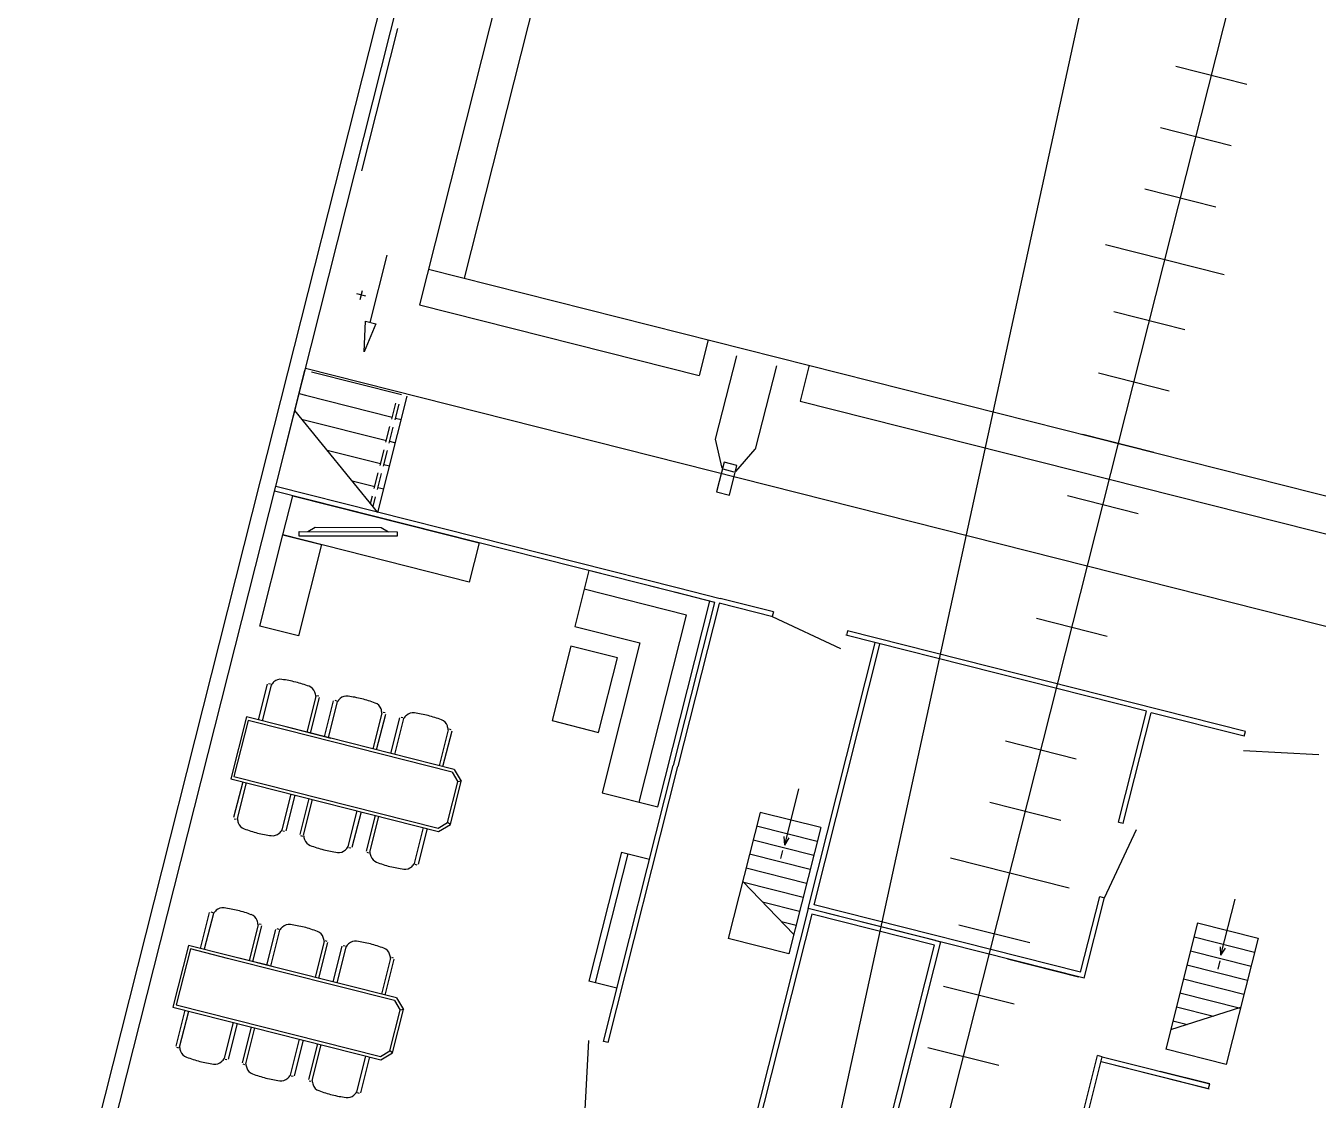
# Model space of a CAD drawing. Header units: metres. Extents: x 267365 to 277461, y 2088854 to 2108025.
# Drawn here: x 273054.78 to 273099.78, y 2095556.45 to 2095593.86 of the extents above; entities that cross this region are included whole.
import ezdxf

# ---------------------------------------------------------------- set-up
doc = ezdxf.new("R2010")
doc.units = ezdxf.units.M
doc.linetypes.add('ACAD_ISO02W100', pattern=[15, 12, -3])
doc.linetypes.add('ACAD_ISO03W100', pattern=[30, 12, -18])
doc.layers.add('village', color=3, linetype='Continuous')

msp = doc.modelspace()

# ---------------------------------------------------------------- linework, layer by layer
at = {"color": 30}
for p, q in [((273070.689, 2095491.763), (273148.798, 2095800.78)), ((273070.689, 2095491.763), (273148.798, 2095800.78)), ((273070.689, 2095491.763), (273148.798, 2095800.78)), ((273062.955, 2095578.02), (273107.166, 2095752.932)), ((273062.955, 2095578.02), (273107.166, 2095752.932)), ((273062.955, 2095578.02), (273107.166, 2095752.932)), ((273063.48, 2095577.832), (273099.756, 2095721.348)), ((273063.48, 2095577.832), (273099.756, 2095721.348)), ((273063.48, 2095577.832), (273099.756, 2095721.348)), ((273066.479, 2095588.809), (273067.732, 2095593.767)), ((273066.479, 2095588.809), (273067.732, 2095593.767)), ((273066.479, 2095588.809), (273067.732, 2095593.767)), ((273097.292, 2095591.818), (273094.826, 2095592.442)), ((273097.292, 2095591.818), (273094.826, 2095592.442)), ((273097.292, 2095591.818), (273094.826, 2095592.442)), ((273096.752, 2095589.683), (273094.286, 2095590.306)), ((273096.752, 2095589.683), (273094.286, 2095590.306)), ((273096.752, 2095589.683), (273094.286, 2095590.306)), ((273096.212, 2095587.548), (273093.746, 2095588.171)), ((273096.212, 2095587.548), (273093.746, 2095588.171)), ((273096.212, 2095587.548), (273093.746, 2095588.171)), ((273092.372, 2095586.247), (273096.507, 2095585.201)), ((273092.372, 2095586.247), (273096.507, 2095585.201)), ((273092.372, 2095586.247), (273096.507, 2095585.201)), ((273067.354, 2095585.878), (273066.761, 2095583.534)), ((273067.354, 2095585.878), (273066.761, 2095583.534)), ((273067.354, 2095585.878), (273066.761, 2095583.534)), ((273066.616, 2095584.446), (273066.307, 2095584.524)), ((273066.616, 2095584.446), (273066.307, 2095584.524)), ((273066.616, 2095584.446), (273066.307, 2095584.524)), ((273066.421, 2095584.33), (273066.499, 2095584.639)), ((273066.421, 2095584.33), (273066.499, 2095584.639)), ((273066.421, 2095584.33), (273066.499, 2095584.639)), ((273066.563, 2095582.507), (273066.608, 2095583.572)), ((273066.563, 2095582.507), (273066.608, 2095583.572)), ((273066.968, 2095583.482), (273066.563, 2095582.507)), ((273066.968, 2095583.482), (273066.563, 2095582.507)), ((273066.608, 2095583.572), (273066.968, 2095583.482)), ((273066.608, 2095583.572), (273066.968, 2095583.482)), ((273095.133, 2095583.277), (273092.667, 2095583.9)), ((273095.133, 2095583.277), (273092.667, 2095583.9)), ((273095.133, 2095583.277), (273092.667, 2095583.9)), ((273078.537, 2095582.928), (273078.222, 2095581.683)), ((273078.537, 2095582.928), (273078.222, 2095581.683)), ((273078.537, 2095582.928), (273078.222, 2095581.683)), ((273078.797, 2095579.463), (273079.533, 2095582.374)), ((273078.797, 2095579.463), (273079.533, 2095582.374)), ((273078.797, 2095579.463), (273079.533, 2095582.374)), ((273063.48, 2095577.834), (273064.5, 2095581.869)), ((273063.48, 2095577.834), (273064.5, 2095581.869)), ((273063.48, 2095577.834), (273064.5, 2095581.869)), ((273064.726, 2095581.812), (273067.859, 2095581.02)), ((273064.726, 2095581.812), (273067.859, 2095581.02)), ((273064.726, 2095581.812), (273067.859, 2095581.02)), ((273080.913, 2095582.025), (273080.178, 2095579.114)), ((273080.913, 2095582.025), (273080.178, 2095579.114)), ((273080.913, 2095582.025), (273080.178, 2095579.114)), ((273082.053, 2095582.04), (273081.738, 2095580.794)), ((273082.053, 2095582.04), (273081.738, 2095580.794)), ((273082.053, 2095582.04), (273081.738, 2095580.794)), ((273094.593, 2095581.142), (273092.127, 2095581.765)), ((273094.593, 2095581.142), (273092.127, 2095581.765)), ((273094.593, 2095581.142), (273092.127, 2095581.765)), ((273064.294, 2095581.053), (273064.519, 2095580.996)), ((273064.294, 2095581.053), (273064.519, 2095580.996)), ((273064.294, 2095581.053), (273064.519, 2095580.996)), ((273064.519, 2095580.996), (273067.541, 2095580.232)), ((273064.519, 2095580.996), (273067.541, 2095580.232)), ((273064.519, 2095580.996), (273067.541, 2095580.232)), ((273067.035, 2095576.918), (273068.061, 2095580.969)), ((273067.035, 2095576.918), (273068.061, 2095580.969)), ((273067.035, 2095576.918), (273068.061, 2095580.969)), ((273067.035, 2095576.918), (273064.145, 2095580.466)), ((273067.035, 2095576.918), (273064.145, 2095580.466)), ((273067.035, 2095576.918), (273064.145, 2095580.466)), ((273064.422, 2095580.152), (273067.333, 2095579.416)), ((273064.422, 2095580.152), (273067.333, 2095579.416)), ((273064.422, 2095580.152), (273067.333, 2095579.416)), ((273067.653, 2095580.204), (273067.853, 2095580.153)), ((273067.653, 2095580.204), (273067.853, 2095580.153)), ((273067.653, 2095580.204), (273067.853, 2095580.153)), ((273079.026, 2095578.46), (273078.797, 2095579.463)), ((273079.026, 2095578.46), (273078.797, 2095579.463)), ((273079.026, 2095578.46), (273078.797, 2095579.463)), ((273094.053, 2095579.006), (273091.587, 2095579.63)), ((273094.053, 2095579.006), (273091.587, 2095579.63)), ((273094.053, 2095579.006), (273091.587, 2095579.63)), ((273065.27, 2095579.085), (273067.132, 2095578.615)), ((273065.27, 2095579.085), (273067.132, 2095578.615)), ((273065.27, 2095579.085), (273067.132, 2095578.615)), ((273067.447, 2095579.393), (273067.648, 2095579.342)), ((273067.447, 2095579.393), (273067.648, 2095579.342)), ((273067.447, 2095579.393), (273067.648, 2095579.342)), ((273079.5, 2095578.34), (273080.178, 2095579.114)), ((273079.5, 2095578.34), (273080.178, 2095579.114)), ((273079.5, 2095578.34), (273080.178, 2095579.114)), ((273067.243, 2095578.587), (273067.444, 2095578.536)), ((273067.243, 2095578.587), (273067.444, 2095578.536)), ((273067.243, 2095578.587), (273067.444, 2095578.536)), ((273079.094, 2095578.667), (273078.833, 2095577.635)), ((273079.094, 2095578.667), (273078.833, 2095577.635)), ((273079.094, 2095578.667), (273078.833, 2095577.635)), ((273079.538, 2095578.555), (273079.094, 2095578.667)), ((273079.538, 2095578.555), (273079.094, 2095578.667)), ((273079.538, 2095578.555), (273079.094, 2095578.667)), ((273079.278, 2095577.523), (273079.538, 2095578.555)), ((273079.278, 2095577.523), (273079.538, 2095578.555)), ((273079.278, 2095577.523), (273079.538, 2095578.555)), ((273079.445, 2095578.323), (273079.066, 2095578.418)), ((273079.445, 2095578.323), (273079.066, 2095578.418)), ((273079.445, 2095578.323), (273079.066, 2095578.418)), ((273054.78, 2095545.681), (273062.955, 2095578.02)), ((273054.78, 2095545.681), (273062.955, 2095578.02)), ((273054.78, 2095545.681), (273062.955, 2095578.02)), ((273055.319, 2095545.545), (273063.48, 2095577.832)), ((273055.319, 2095545.545), (273063.48, 2095577.832)), ((273055.319, 2095545.545), (273063.48, 2095577.832)), ((273063.439, 2095577.669), (273077.417, 2095574.136)), ((273063.439, 2095577.669), (273077.417, 2095574.136)), ((273063.439, 2095577.669), (273077.417, 2095574.136)), ((273063.48, 2095577.832), (273077.458, 2095574.298)), ((273063.48, 2095577.832), (273077.458, 2095574.298)), ((273063.48, 2095577.832), (273077.458, 2095574.298)), ((273066.144, 2095578.012), (273066.93, 2095577.814)), ((273066.144, 2095578.012), (273066.93, 2095577.814)), ((273066.144, 2095578.012), (273066.93, 2095577.814)), ((273067.04, 2095577.786), (273067.241, 2095577.735)), ((273067.04, 2095577.786), (273067.241, 2095577.735)), ((273067.04, 2095577.786), (273067.241, 2095577.735)), ((273078.833, 2095577.635), (273079.278, 2095577.523)), ((273078.833, 2095577.635), (273079.278, 2095577.523)), ((273078.833, 2095577.635), (273079.278, 2095577.523)), ((273063.731, 2095576.134), (273064.075, 2095577.497)), ((273063.731, 2095576.134), (273064.075, 2095577.497)), ((273064.075, 2095577.497), (273070.563, 2095575.857)), ((273064.075, 2095577.497), (273070.563, 2095575.857)), ((273093.513, 2095576.871), (273091.047, 2095577.494)), ((273093.513, 2095576.871), (273091.047, 2095577.494)), ((273093.513, 2095576.871), (273091.047, 2095577.494)), ((273062.927, 2095572.955), (273063.731, 2095576.134)), ((273062.927, 2095572.955), (273063.731, 2095576.134)), ((273063.731, 2095576.134), (273065.073, 2095575.795)), ((273070.218, 2095574.494), (273063.731, 2095576.134)), ((273063.731, 2095576.134), (273065.073, 2095575.795)), ((273070.218, 2095574.494), (273063.731, 2095576.134)), ((273070.563, 2095575.857), (273070.218, 2095574.494)), ((273070.563, 2095575.857), (273070.218, 2095574.494)), ((273065.073, 2095575.795), (273064.27, 2095572.616)), ((273065.073, 2095575.795), (273064.27, 2095572.616)), ((273074.383, 2095574.891), (273073.892, 2095572.945)), ((273074.383, 2095574.891), (273073.892, 2095572.945)), ((273074.383, 2095574.891), (273073.892, 2095572.945)), ((273078.601, 2095573.825), (273074.383, 2095574.891)), ((273078.601, 2095573.825), (273074.383, 2095574.891)), ((273078.601, 2095573.825), (273074.383, 2095574.891)), ((273077.788, 2095573.34), (273074.22, 2095574.242)), ((273077.788, 2095573.34), (273074.22, 2095574.242)), ((273077.417, 2095574.136), (273078.758, 2095573.797)), ((273077.417, 2095574.136), (273078.758, 2095573.797)), ((273077.417, 2095574.136), (273078.758, 2095573.797)), ((273077.458, 2095574.298), (273078.961, 2095573.918)), ((273077.458, 2095574.298), (273078.961, 2095573.918)), ((273077.458, 2095574.298), (273078.961, 2095573.918)), ((273076.79, 2095566.664), (273078.601, 2095573.825)), ((273076.79, 2095566.664), (273078.601, 2095573.825)), ((273076.79, 2095566.664), (273078.601, 2095573.825)), ((273078.755, 2095573.786), (273077.32, 2095568.107)), ((273078.755, 2095573.786), (273077.32, 2095568.107)), ((273078.755, 2095573.786), (273077.32, 2095568.107)), ((273078.917, 2095573.745), (273077.482, 2095568.066)), ((273078.917, 2095573.745), (273077.482, 2095568.066)), ((273078.917, 2095573.745), (273077.482, 2095568.066)), ((273080.793, 2095573.283), (273078.92, 2095573.756)), ((273080.793, 2095573.283), (273078.92, 2095573.756)), ((273080.793, 2095573.283), (273078.92, 2095573.756)), ((273080.809, 2095573.451), (273078.961, 2095573.918)), ((273080.809, 2095573.451), (273078.961, 2095573.918)), ((273080.809, 2095573.451), (273078.961, 2095573.918)), ((273076.142, 2095566.828), (273077.788, 2095573.34)), ((273076.142, 2095566.828), (273077.788, 2095573.34)), ((273080.809, 2095573.451), (273080.768, 2095573.289)), ((273080.809, 2095573.451), (273080.768, 2095573.289)), ((273080.809, 2095573.451), (273080.768, 2095573.289)), ((273080.769, 2095573.294), (273083.147, 2095572.175)), ((273080.769, 2095573.294), (273083.147, 2095572.175)), ((273080.769, 2095573.294), (273083.147, 2095572.175)), ((273092.434, 2095572.6), (273089.968, 2095573.224)), ((273092.434, 2095572.6), (273089.968, 2095573.224)), ((273092.434, 2095572.6), (273089.968, 2095573.224)), ((273064.27, 2095572.616), (273062.927, 2095572.955)), ((273064.27, 2095572.616), (273062.927, 2095572.955)), ((273073.892, 2095572.945), (273076.162, 2095572.371)), ((273073.892, 2095572.945), (273076.162, 2095572.371)), ((273073.892, 2095572.945), (273076.162, 2095572.371)), ((273083.363, 2095572.633), (273083.404, 2095572.795)), ((273083.363, 2095572.633), (273083.404, 2095572.795)), ((273083.363, 2095572.633), (273083.404, 2095572.795)), ((273097.251, 2095569.29), (273083.386, 2095572.798)), ((273097.251, 2095569.29), (273083.386, 2095572.798)), ((273097.251, 2095569.29), (273083.386, 2095572.798)), ((273073.759, 2095572.264), (273073.104, 2095569.669)), ((273073.759, 2095572.264), (273073.104, 2095569.669)), ((273075.381, 2095571.854), (273073.759, 2095572.264)), ((273075.381, 2095571.854), (273073.759, 2095572.264)), ((273076.162, 2095572.371), (273074.844, 2095567.156)), ((273076.162, 2095572.371), (273074.844, 2095567.156)), ((273076.162, 2095572.371), (273074.844, 2095567.156)), ((273082.023, 2095563.13), (273084.359, 2095572.37)), ((273082.023, 2095563.13), (273084.359, 2095572.37)), ((273082.023, 2095563.13), (273084.359, 2095572.37)), ((273082.227, 2095563.251), (273084.521, 2095572.329)), ((273082.227, 2095563.251), (273084.521, 2095572.329)), ((273082.227, 2095563.251), (273084.521, 2095572.329)), ((273093.805, 2095569.994), (273083.335, 2095572.64)), ((273093.805, 2095569.994), (273083.335, 2095572.64)), ((273093.805, 2095569.994), (273083.335, 2095572.64)), ((273074.725, 2095569.259), (273075.381, 2095571.854)), ((273074.725, 2095569.259), (273075.381, 2095571.854)), ((273062.876, 2095569.69), (273063.191, 2095570.935)), ((273062.876, 2095569.69), (273063.191, 2095570.935)), ((273062.876, 2095569.69), (273063.191, 2095570.935)), ((273063.32, 2095570.902), (273063.006, 2095569.657)), ((273063.32, 2095570.902), (273063.006, 2095569.657)), ((273063.32, 2095570.902), (273063.006, 2095569.657)), ((273063.231, 2095570.959), (273063.296, 2095570.943)), ((273063.231, 2095570.959), (273063.296, 2095570.943)), ((273063.231, 2095570.959), (273063.296, 2095570.943)), ((273064.878, 2095570.509), (273064.563, 2095569.263)), ((273064.878, 2095570.509), (273064.563, 2095569.263)), ((273064.878, 2095570.509), (273064.563, 2095569.263)), ((273064.693, 2095569.23), (273065.007, 2095570.476)), ((273064.693, 2095569.23), (273065.007, 2095570.476)), ((273064.693, 2095569.23), (273065.007, 2095570.476)), ((273064.983, 2095570.516), (273064.918, 2095570.533)), ((273064.983, 2095570.516), (273064.918, 2095570.533)), ((273064.983, 2095570.516), (273064.918, 2095570.533)), ((273065.18, 2095569.107), (273065.494, 2095570.353)), ((273065.18, 2095569.107), (273065.494, 2095570.353)), ((273065.18, 2095569.107), (273065.494, 2095570.353)), ((273065.624, 2095570.32), (273065.309, 2095569.075)), ((273065.624, 2095570.32), (273065.309, 2095569.075)), ((273065.624, 2095570.32), (273065.309, 2095569.075)), ((273065.535, 2095570.377), (273065.6, 2095570.36)), ((273065.535, 2095570.377), (273065.6, 2095570.36)), ((273065.535, 2095570.377), (273065.6, 2095570.36)), ((273092.83, 2095566.134), (273093.802, 2095569.983)), ((273092.83, 2095566.134), (273093.802, 2095569.983)), ((273092.83, 2095566.134), (273093.802, 2095569.983)), ((273062.459, 2095569.795), (273061.914, 2095567.639)), ((273062.459, 2095569.795), (273061.914, 2095567.639)), ((273062.459, 2095569.795), (273061.914, 2095567.639)), ((273062.519, 2095569.668), (273062.027, 2095567.722)), ((273062.519, 2095569.668), (273062.027, 2095567.722)), ((273062.519, 2095569.668), (273062.027, 2095567.722)), ((273063.841, 2095569.446), (273062.459, 2095569.795)), ((273063.841, 2095569.446), (273062.459, 2095569.795)), ((273063.841, 2095569.446), (273062.459, 2095569.795)), ((273063.814, 2095569.341), (273062.519, 2095569.668)), ((273063.814, 2095569.341), (273062.519, 2095569.668)), ((273063.814, 2095569.341), (273062.519, 2095569.668)), ((273067.181, 2095569.926), (273066.866, 2095568.681)), ((273067.181, 2095569.926), (273066.866, 2095568.681)), ((273067.181, 2095569.926), (273066.866, 2095568.681)), ((273066.996, 2095568.648), (273067.311, 2095569.893)), ((273066.996, 2095568.648), (273067.311, 2095569.893)), ((273066.996, 2095568.648), (273067.311, 2095569.893)), ((273067.287, 2095569.934), (273067.222, 2095569.95)), ((273067.287, 2095569.934), (273067.222, 2095569.95)), ((273067.287, 2095569.934), (273067.222, 2095569.95)), ((273067.488, 2095568.524), (273067.803, 2095569.769)), ((273067.488, 2095568.524), (273067.803, 2095569.769)), ((273067.488, 2095568.524), (273067.803, 2095569.769)), ((273067.933, 2095569.736), (273067.618, 2095568.491)), ((273067.933, 2095569.736), (273067.618, 2095568.491)), ((273067.933, 2095569.736), (273067.618, 2095568.491)), ((273067.844, 2095569.793), (273067.909, 2095569.777)), ((273067.844, 2095569.793), (273067.909, 2095569.777)), ((273067.844, 2095569.793), (273067.909, 2095569.777)), ((273073.104, 2095569.669), (273074.725, 2095569.259)), ((273073.104, 2095569.669), (273074.725, 2095569.259)), ((273092.992, 2095566.093), (273093.965, 2095569.942)), ((273092.992, 2095566.093), (273093.965, 2095569.942)), ((273092.992, 2095566.093), (273093.965, 2095569.942)), ((273097.208, 2095569.122), (273093.965, 2095569.942)), ((273097.208, 2095569.122), (273093.965, 2095569.942)), ((273097.208, 2095569.122), (273093.965, 2095569.942)), ((273069.63, 2095567.871), (273063.814, 2095569.341)), ((273069.63, 2095567.871), (273063.814, 2095569.341)), ((273069.63, 2095567.871), (273063.814, 2095569.341)), ((273065.253, 2095569.089), (273063.841, 2095569.446)), ((273065.415, 2095569.048), (273063.841, 2095569.446)), ((273065.253, 2095569.089), (273063.841, 2095569.446)), ((273069.7, 2095567.965), (273063.841, 2095569.446)), ((273065.253, 2095569.089), (273063.841, 2095569.446)), ((273065.415, 2095569.048), (273063.841, 2095569.446)), ((273065.253, 2095569.089), (273063.841, 2095569.446)), ((273069.7, 2095567.965), (273063.841, 2095569.446)), ((273065.253, 2095569.089), (273063.841, 2095569.446)), ((273065.415, 2095569.048), (273063.841, 2095569.446)), ((273065.253, 2095569.089), (273063.841, 2095569.446)), ((273069.7, 2095567.965), (273063.841, 2095569.446)), ((273069.49, 2095569.343), (273069.175, 2095568.097)), ((273069.49, 2095569.343), (273069.175, 2095568.097)), ((273069.49, 2095569.343), (273069.175, 2095568.097)), ((273069.305, 2095568.065), (273069.62, 2095569.31)), ((273069.305, 2095568.065), (273069.62, 2095569.31)), ((273069.305, 2095568.065), (273069.62, 2095569.31)), ((273069.595, 2095569.351), (273069.53, 2095569.367)), ((273069.595, 2095569.351), (273069.53, 2095569.367)), ((273069.595, 2095569.351), (273069.53, 2095569.367)), ((273097.208, 2095569.122), (273097.249, 2095569.284)), ((273097.208, 2095569.122), (273097.249, 2095569.284)), ((273097.208, 2095569.122), (273097.249, 2095569.284)), ((273091.354, 2095568.33), (273088.888, 2095568.953)), ((273091.354, 2095568.33), (273088.888, 2095568.953)), ((273091.354, 2095568.33), (273088.888, 2095568.953)), ((273099.805, 2095568.471), (273097.181, 2095568.617)), ((273099.805, 2095568.471), (273097.181, 2095568.617)), ((273099.805, 2095568.471), (273097.181, 2095568.617)), ((273062.027, 2095567.722), (273069.138, 2095565.924)), ((273062.027, 2095567.722), (273069.138, 2095565.924)), ((273062.027, 2095567.722), (273069.138, 2095565.924)), ((273069.63, 2095567.871), (273069.827, 2095567.541)), ((273069.63, 2095567.871), (273069.827, 2095567.541)), ((273069.63, 2095567.871), (273069.827, 2095567.541)), ((273069.7, 2095567.965), (273069.943, 2095567.558)), ((273069.7, 2095567.965), (273069.943, 2095567.558)), ((273069.7, 2095567.965), (273069.943, 2095567.558)), ((273074.891, 2095558.497), (273077.32, 2095568.107)), ((273074.891, 2095558.497), (273077.32, 2095568.107)), ((273074.891, 2095558.497), (273077.32, 2095568.107)), ((273075.053, 2095558.456), (273077.482, 2095568.066)), ((273075.053, 2095558.456), (273077.482, 2095568.066)), ((273075.053, 2095558.456), (273077.482, 2095568.066)), ((273061.914, 2095567.639), (273069.155, 2095565.808)), ((273061.914, 2095567.639), (273069.155, 2095565.808)), ((273061.914, 2095567.639), (273069.155, 2095565.808)), ((273062.331, 2095567.533), (273062.016, 2095566.288)), ((273062.331, 2095567.533), (273062.016, 2095566.288)), ((273062.331, 2095567.533), (273062.016, 2095566.288)), ((273062.146, 2095566.255), (273062.461, 2095567.5)), ((273062.146, 2095566.255), (273062.461, 2095567.5)), ((273062.146, 2095566.255), (273062.461, 2095567.5)), ((273069.468, 2095566.121), (273069.827, 2095567.541)), ((273069.468, 2095566.121), (273069.827, 2095567.541)), ((273069.468, 2095566.121), (273069.827, 2095567.541)), ((273069.562, 2095566.05), (273069.943, 2095567.558)), ((273069.562, 2095566.05), (273069.943, 2095567.558)), ((273069.562, 2095566.05), (273069.943, 2095567.558)), ((273069.562, 2095566.05), (273069.943, 2095567.558)), ((273069.562, 2095566.05), (273069.943, 2095567.558)), ((273069.562, 2095566.05), (273069.943, 2095567.558)), ((273069.943, 2095567.558), (273069.827, 2095567.541)), ((273069.943, 2095567.558), (273069.827, 2095567.541)), ((273069.943, 2095567.558), (273069.827, 2095567.541)), ((273081.206, 2095565.334), (273081.701, 2095567.291)), ((273081.206, 2095565.334), (273081.701, 2095567.291)), ((273081.206, 2095565.334), (273081.701, 2095567.291)), ((273063.703, 2095565.861), (273064.018, 2095567.107)), ((273063.703, 2095565.861), (273064.018, 2095567.107)), ((273063.703, 2095565.861), (273064.018, 2095567.107)), ((273064.147, 2095567.074), (273063.833, 2095565.829)), ((273064.147, 2095567.074), (273063.833, 2095565.829)), ((273064.147, 2095567.074), (273063.833, 2095565.829)), ((273064.635, 2095566.951), (273064.32, 2095565.705)), ((273064.635, 2095566.951), (273064.32, 2095565.705)), ((273064.635, 2095566.951), (273064.32, 2095565.705)), ((273064.449, 2095565.673), (273064.764, 2095566.918)), ((273064.449, 2095565.673), (273064.764, 2095566.918)), ((273064.449, 2095565.673), (273064.764, 2095566.918)), ((273074.844, 2095567.156), (273076.79, 2095566.664)), ((273074.844, 2095567.156), (273076.79, 2095566.664)), ((273074.844, 2095567.156), (273076.79, 2095566.664)), ((273090.815, 2095566.194), (273088.349, 2095566.818)), ((273090.815, 2095566.194), (273088.349, 2095566.818)), ((273090.815, 2095566.194), (273088.349, 2095566.818)), ((273066.007, 2095565.279), (273066.321, 2095566.524)), ((273066.007, 2095565.279), (273066.321, 2095566.524)), ((273066.007, 2095565.279), (273066.321, 2095566.524)), ((273066.451, 2095566.492), (273066.136, 2095565.246)), ((273066.451, 2095566.492), (273066.136, 2095565.246)), ((273066.451, 2095566.492), (273066.136, 2095565.246)), ((273066.943, 2095566.367), (273066.628, 2095565.122)), ((273066.943, 2095566.367), (273066.628, 2095565.122)), ((273066.943, 2095566.367), (273066.628, 2095565.122)), ((273080.35, 2095566.473), (273079.24, 2095562.08)), ((273080.35, 2095566.473), (273079.24, 2095562.08)), ((273080.35, 2095566.473), (273079.24, 2095562.08)), ((273082.459, 2095565.94), (273080.35, 2095566.473)), ((273082.459, 2095565.94), (273080.35, 2095566.473)), ((273082.459, 2095565.94), (273080.35, 2095566.473)), ((273062.04, 2095566.247), (273062.105, 2095566.231)), ((273062.04, 2095566.247), (273062.105, 2095566.231)), ((273062.04, 2095566.247), (273062.105, 2095566.231)), ((273066.758, 2095565.089), (273067.073, 2095566.334)), ((273066.758, 2095565.089), (273067.073, 2095566.334)), ((273066.758, 2095565.089), (273067.073, 2095566.334)), ((273068.315, 2095564.696), (273068.63, 2095565.941)), ((273068.315, 2095564.696), (273068.63, 2095565.941)), ((273068.315, 2095564.696), (273068.63, 2095565.941)), ((273069.138, 2095565.924), (273069.468, 2095566.121)), ((273069.138, 2095565.924), (273069.468, 2095566.121)), ((273069.138, 2095565.924), (273069.468, 2095566.121)), ((273069.155, 2095565.808), (273069.562, 2095566.05)), ((273069.155, 2095565.808), (273069.562, 2095566.05)), ((273069.155, 2095565.808), (273069.562, 2095566.05)), ((273069.562, 2095566.05), (273069.468, 2095566.121)), ((273069.562, 2095566.05), (273069.468, 2095566.121)), ((273069.562, 2095566.05), (273069.468, 2095566.121)), ((273082.336, 2095565.454), (273080.227, 2095565.987)), ((273082.336, 2095565.454), (273080.227, 2095565.987)), ((273082.336, 2095565.454), (273080.227, 2095565.987)), ((273082.459, 2095565.94), (273081.348, 2095561.547)), ((273082.459, 2095565.94), (273081.348, 2095561.547)), ((273082.459, 2095565.94), (273081.348, 2095561.547)), ((273092.83, 2095566.134), (273092.997, 2095566.091)), ((273092.83, 2095566.134), (273092.997, 2095566.091)), ((273092.83, 2095566.134), (273092.997, 2095566.091)), ((273092.83, 2095566.134), (273092.997, 2095566.091)), ((273092.83, 2095566.134), (273092.997, 2095566.091)), ((273092.83, 2095566.134), (273092.997, 2095566.091)), ((273063.792, 2095565.804), (273063.727, 2095565.821)), ((273063.792, 2095565.804), (273063.727, 2095565.821)), ((273063.792, 2095565.804), (273063.727, 2095565.821)), ((273064.344, 2095565.665), (273064.409, 2095565.648)), ((273064.344, 2095565.665), (273064.409, 2095565.648)), ((273064.344, 2095565.665), (273064.409, 2095565.648)), ((273068.76, 2095565.908), (273068.445, 2095564.663)), ((273068.76, 2095565.908), (273068.445, 2095564.663)), ((273068.76, 2095565.908), (273068.445, 2095564.663)), ((273082.213, 2095564.967), (273080.104, 2095565.5)), ((273082.213, 2095564.967), (273080.104, 2095565.5)), ((273082.213, 2095564.967), (273080.104, 2095565.5)), ((273081.206, 2095565.334), (273081.189, 2095565.628)), ((273081.206, 2095565.334), (273081.189, 2095565.628)), ((273081.206, 2095565.334), (273081.189, 2095565.628)), ((273081.206, 2095565.334), (273081.36, 2095565.584)), ((273081.206, 2095565.334), (273081.36, 2095565.584)), ((273081.206, 2095565.334), (273081.36, 2095565.584)), ((273092.336, 2095563.497), (273093.455, 2095565.875)), ((273092.336, 2095563.497), (273093.455, 2095565.875)), ((273092.336, 2095563.497), (273093.455, 2095565.875)), ((273066.096, 2095565.222), (273066.031, 2095565.238)), ((273066.096, 2095565.222), (273066.031, 2095565.238)), ((273066.096, 2095565.222), (273066.031, 2095565.238)), ((273066.653, 2095565.081), (273066.717, 2095565.065)), ((273066.653, 2095565.081), (273066.717, 2095565.065)), ((273066.653, 2095565.081), (273066.717, 2095565.065)), ((273075.521, 2095565.086), (273074.387, 2095560.6)), ((273075.521, 2095565.086), (273074.387, 2095560.6)), ((273075.521, 2095565.086), (273074.387, 2095560.6)), ((273075.521, 2095565.086), (273076.494, 2095564.84)), ((273075.521, 2095565.086), (273076.494, 2095564.84)), ((273075.521, 2095565.086), (273076.494, 2095564.84)), ((273082.09, 2095564.48), (273079.981, 2095565.013)), ((273082.09, 2095564.48), (273079.981, 2095565.013)), ((273082.09, 2095564.48), (273079.981, 2095565.013)), ((273081.066, 2095564.868), (273081.137, 2095565.15)), ((273081.066, 2095564.868), (273081.137, 2095565.15)), ((273081.066, 2095564.868), (273081.137, 2095565.15)), ((273068.404, 2095564.639), (273068.339, 2095564.655)), ((273068.404, 2095564.639), (273068.339, 2095564.655)), ((273068.404, 2095564.639), (273068.339, 2095564.655)), ((273086.975, 2095564.893), (273091.109, 2095563.848)), ((273086.975, 2095564.893), (273091.109, 2095563.848)), ((273086.975, 2095564.893), (273091.109, 2095563.848)), ((273081.967, 2095563.994), (273079.858, 2095564.527)), ((273081.967, 2095563.994), (273079.858, 2095564.527)), ((273081.967, 2095563.994), (273079.858, 2095564.527)), ((273081.844, 2095563.507), (273079.735, 2095564.04)), ((273081.844, 2095563.507), (273079.735, 2095564.04)), ((273081.844, 2095563.507), (273079.735, 2095564.04)), ((273079.741, 2095564.065), (273081.518, 2095562.218)), ((273079.741, 2095564.065), (273081.518, 2095562.218)), ((273079.741, 2095564.065), (273081.518, 2095562.218)), ((273081.721, 2095563.021), (273080.432, 2095563.346)), ((273081.721, 2095563.021), (273080.432, 2095563.346)), ((273081.721, 2095563.021), (273080.432, 2095563.346)), ((273091.508, 2095560.905), (273082.227, 2095563.251)), ((273091.508, 2095560.905), (273082.227, 2095563.251)), ((273091.508, 2095560.905), (273082.227, 2095563.251)), ((273091.508, 2095560.905), (273092.173, 2095563.538)), ((273091.508, 2095560.905), (273092.173, 2095563.538)), ((273091.508, 2095560.905), (273092.173, 2095563.538)), ((273091.629, 2095560.702), (273092.338, 2095563.505)), ((273091.629, 2095560.702), (273092.338, 2095563.505)), ((273091.629, 2095560.702), (273092.338, 2095563.505)), ((273092.179, 2095563.537), (273092.341, 2095563.496)), ((273092.179, 2095563.537), (273092.341, 2095563.496)), ((273092.179, 2095563.537), (273092.341, 2095563.496)), ((273096.395, 2095561.495), (273096.889, 2095563.452)), ((273096.395, 2095561.495), (273096.889, 2095563.452)), ((273096.395, 2095561.495), (273096.889, 2095563.452)), ((273060.866, 2095561.736), (273061.18, 2095562.982)), ((273060.866, 2095561.736), (273061.18, 2095562.982)), ((273060.866, 2095561.736), (273061.18, 2095562.982)), ((273061.31, 2095562.949), (273060.995, 2095561.704)), ((273061.31, 2095562.949), (273060.995, 2095561.704)), ((273061.31, 2095562.949), (273060.995, 2095561.704)), ((273061.221, 2095563.006), (273061.286, 2095562.99)), ((273061.221, 2095563.006), (273061.286, 2095562.99)), ((273061.221, 2095563.006), (273061.286, 2095562.99)), ((273082.023, 2095563.13), (273079.072, 2095551.452)), ((273082.023, 2095563.13), (273079.072, 2095551.452)), ((273082.023, 2095563.13), (273079.072, 2095551.452)), ((273082.145, 2095562.927), (273079.234, 2095551.411)), ((273082.145, 2095562.927), (273079.234, 2095551.411)), ((273082.145, 2095562.927), (273079.234, 2095551.411)), ((273086.46, 2095562.008), (273082.023, 2095563.13)), ((273091.629, 2095560.702), (273082.023, 2095563.13)), ((273086.46, 2095562.008), (273082.023, 2095563.13)), ((273091.629, 2095560.702), (273082.023, 2095563.13)), ((273086.46, 2095562.008), (273082.023, 2095563.13)), ((273091.629, 2095560.702), (273082.023, 2095563.13)), ((273086.419, 2095561.846), (273082.145, 2095562.927)), ((273086.419, 2095561.846), (273082.145, 2095562.927)), ((273086.419, 2095561.846), (273082.145, 2095562.927)), ((273062.867, 2095562.555), (273062.552, 2095561.31)), ((273062.867, 2095562.555), (273062.552, 2095561.31)), ((273062.867, 2095562.555), (273062.552, 2095561.31)), ((273062.682, 2095561.277), (273062.997, 2095562.523)), ((273062.682, 2095561.277), (273062.997, 2095562.523)), ((273062.682, 2095561.277), (273062.997, 2095562.523)), ((273062.973, 2095562.563), (273062.908, 2095562.58)), ((273062.973, 2095562.563), (273062.908, 2095562.58)), ((273062.973, 2095562.563), (273062.908, 2095562.58)), ((273063.169, 2095561.154), (273063.484, 2095562.399)), ((273063.169, 2095561.154), (273063.484, 2095562.399)), ((273063.169, 2095561.154), (273063.484, 2095562.399)), ((273063.614, 2095562.367), (273063.299, 2095561.121)), ((273063.614, 2095562.367), (273063.299, 2095561.121)), ((273063.614, 2095562.367), (273063.299, 2095561.121)), ((273063.525, 2095562.424), (273063.59, 2095562.407)), ((273063.525, 2095562.424), (273063.59, 2095562.407)), ((273063.525, 2095562.424), (273063.59, 2095562.407)), ((273081.598, 2095562.534), (273081.09, 2095562.662)), ((273081.598, 2095562.534), (273081.09, 2095562.662)), ((273081.598, 2095562.534), (273081.09, 2095562.662)), ((273089.735, 2095561.924), (273087.269, 2095562.547)), ((273089.735, 2095561.924), (273087.269, 2095562.547)), ((273089.735, 2095561.924), (273087.269, 2095562.547)), ((273095.58, 2095562.623), (273094.47, 2095558.23)), ((273095.58, 2095562.623), (273094.47, 2095558.23)), ((273095.58, 2095562.623), (273094.47, 2095558.23)), ((273095.58, 2095562.623), (273097.689, 2095562.091)), ((273095.58, 2095562.623), (273097.689, 2095562.091)), ((273095.58, 2095562.623), (273097.689, 2095562.091)), ((273065.171, 2095561.973), (273064.856, 2095560.728)), ((273065.171, 2095561.973), (273064.856, 2095560.728)), ((273065.171, 2095561.973), (273064.856, 2095560.728)), ((273064.986, 2095560.695), (273065.301, 2095561.94)), ((273064.986, 2095560.695), (273065.301, 2095561.94)), ((273064.986, 2095560.695), (273065.301, 2095561.94)), ((273065.276, 2095561.981), (273065.212, 2095561.997)), ((273065.276, 2095561.981), (273065.212, 2095561.997)), ((273065.276, 2095561.981), (273065.212, 2095561.997)), ((273081.348, 2095561.547), (273079.24, 2095562.08)), ((273081.348, 2095561.547), (273079.24, 2095562.08)), ((273081.348, 2095561.547), (273079.24, 2095562.08)), ((273083.686, 2095550.286), (273086.637, 2095561.964)), ((273083.686, 2095550.286), (273086.637, 2095561.964)), ((273083.686, 2095550.286), (273086.637, 2095561.964)), ((273086.46, 2095562.008), (273086.637, 2095561.964)), ((273086.46, 2095562.008), (273086.637, 2095561.964)), ((273086.46, 2095562.008), (273086.637, 2095561.964)), ((273095.457, 2095562.137), (273097.566, 2095561.604)), ((273095.457, 2095562.137), (273097.566, 2095561.604)), ((273095.457, 2095562.137), (273097.566, 2095561.604)), ((273097.689, 2095562.091), (273096.578, 2095557.697)), ((273097.689, 2095562.091), (273096.578, 2095557.697)), ((273097.689, 2095562.091), (273096.578, 2095557.697)), ((273060.449, 2095561.842), (273059.903, 2095559.685)), ((273060.449, 2095561.842), (273059.903, 2095559.685)), ((273060.449, 2095561.842), (273059.903, 2095559.685)), ((273060.509, 2095561.715), (273060.017, 2095559.768)), ((273060.509, 2095561.715), (273060.017, 2095559.768)), ((273060.509, 2095561.715), (273060.017, 2095559.768)), ((273061.83, 2095561.493), (273060.449, 2095561.842)), ((273061.83, 2095561.493), (273060.449, 2095561.842)), ((273061.83, 2095561.493), (273060.449, 2095561.842)), ((273061.804, 2095561.388), (273060.509, 2095561.715)), ((273061.804, 2095561.388), (273060.509, 2095561.715)), ((273061.804, 2095561.388), (273060.509, 2095561.715)), ((273063.242, 2095561.136), (273061.83, 2095561.493)), ((273063.405, 2095561.095), (273061.83, 2095561.493)), ((273063.242, 2095561.136), (273061.83, 2095561.493)), ((273067.69, 2095560.011), (273061.83, 2095561.493)), ((273063.242, 2095561.136), (273061.83, 2095561.493)), ((273063.405, 2095561.095), (273061.83, 2095561.493)), ((273063.242, 2095561.136), (273061.83, 2095561.493)), ((273067.69, 2095560.011), (273061.83, 2095561.493)), ((273063.242, 2095561.136), (273061.83, 2095561.493)), ((273063.405, 2095561.095), (273061.83, 2095561.493)), ((273063.242, 2095561.136), (273061.83, 2095561.493)), ((273067.69, 2095560.011), (273061.83, 2095561.493)), ((273065.478, 2095560.571), (273065.793, 2095561.816)), ((273065.478, 2095560.571), (273065.793, 2095561.816)), ((273065.478, 2095560.571), (273065.793, 2095561.816)), ((273065.922, 2095561.783), (273065.608, 2095560.538)), ((273065.922, 2095561.783), (273065.608, 2095560.538)), ((273065.922, 2095561.783), (273065.608, 2095560.538)), ((273065.833, 2095561.84), (273065.898, 2095561.824)), ((273065.833, 2095561.84), (273065.898, 2095561.824)), ((273065.833, 2095561.84), (273065.898, 2095561.824)), ((273067.585, 2095561.397), (273067.52, 2095561.414)), ((273067.585, 2095561.397), (273067.52, 2095561.414)), ((273067.585, 2095561.397), (273067.52, 2095561.414)), ((273083.509, 2095550.331), (273086.419, 2095561.846)), ((273083.509, 2095550.331), (273086.419, 2095561.846)), ((273083.509, 2095550.331), (273086.419, 2095561.846)), ((273095.334, 2095561.65), (273097.443, 2095561.117)), ((273095.334, 2095561.65), (273097.443, 2095561.117)), ((273095.334, 2095561.65), (273097.443, 2095561.117)), ((273096.395, 2095561.495), (273096.378, 2095561.788)), ((273096.395, 2095561.495), (273096.378, 2095561.788)), ((273096.395, 2095561.495), (273096.378, 2095561.788)), ((273096.395, 2095561.495), (273096.549, 2095561.745)), ((273096.395, 2095561.495), (273096.549, 2095561.745)), ((273096.395, 2095561.495), (273096.549, 2095561.745)), ((273067.62, 2095559.917), (273061.804, 2095561.388)), ((273067.62, 2095559.917), (273061.804, 2095561.388)), ((273067.62, 2095559.917), (273061.804, 2095561.388)), ((273067.48, 2095561.39), (273067.165, 2095560.144)), ((273067.48, 2095561.39), (273067.165, 2095560.144)), ((273067.48, 2095561.39), (273067.165, 2095560.144)), ((273067.295, 2095560.111), (273067.609, 2095561.357)), ((273067.295, 2095560.111), (273067.609, 2095561.357)), ((273067.295, 2095560.111), (273067.609, 2095561.357)), ((273095.211, 2095561.164), (273097.32, 2095560.631)), ((273095.211, 2095561.164), (273097.32, 2095560.631)), ((273095.211, 2095561.164), (273097.32, 2095560.631)), ((273096.296, 2095561.018), (273096.367, 2095561.3)), ((273096.296, 2095561.018), (273096.367, 2095561.3)), ((273096.296, 2095561.018), (273096.367, 2095561.3)), ((273075.36, 2095560.354), (273074.387, 2095560.6)), ((273075.36, 2095560.354), (273074.387, 2095560.6)), ((273075.36, 2095560.354), (273074.387, 2095560.6)), ((273095.088, 2095560.677), (273097.197, 2095560.144)), ((273095.088, 2095560.677), (273097.197, 2095560.144)), ((273095.088, 2095560.677), (273097.197, 2095560.144)), ((273089.195, 2095559.788), (273086.729, 2095560.412)), ((273089.195, 2095559.788), (273086.729, 2095560.412)), ((273089.195, 2095559.788), (273086.729, 2095560.412)), ((273094.965, 2095560.191), (273097.074, 2095559.658)), ((273094.965, 2095560.191), (273097.074, 2095559.658)), ((273094.965, 2095560.191), (273097.074, 2095559.658)), ((273059.903, 2095559.685), (273067.145, 2095557.855)), ((273059.903, 2095559.685), (273067.145, 2095557.855)), ((273059.903, 2095559.685), (273067.145, 2095557.855)), ((273060.017, 2095559.768), (273067.128, 2095557.971)), ((273060.017, 2095559.768), (273067.128, 2095557.971)), ((273060.017, 2095559.768), (273067.128, 2095557.971)), ((273067.62, 2095559.917), (273067.816, 2095559.588)), ((273067.62, 2095559.917), (273067.816, 2095559.588)), ((273067.62, 2095559.917), (273067.816, 2095559.588)), ((273067.69, 2095560.011), (273067.932, 2095559.605)), ((273067.69, 2095560.011), (273067.932, 2095559.605)), ((273067.69, 2095560.011), (273067.932, 2095559.605)), ((273097.08, 2095559.682), (273094.639, 2095558.901)), ((273097.08, 2095559.682), (273094.639, 2095558.901)), ((273097.08, 2095559.682), (273094.639, 2095558.901)), ((273094.842, 2095559.704), (273096.131, 2095559.378)), ((273094.842, 2095559.704), (273096.131, 2095559.378)), ((273094.842, 2095559.704), (273096.131, 2095559.378)), ((273060.321, 2095559.58), (273060.006, 2095558.335)), ((273060.321, 2095559.58), (273060.006, 2095558.335)), ((273060.321, 2095559.58), (273060.006, 2095558.335)), ((273060.136, 2095558.302), (273060.45, 2095559.547)), ((273060.136, 2095558.302), (273060.45, 2095559.547)), ((273060.136, 2095558.302), (273060.45, 2095559.547)), ((273067.457, 2095558.167), (273067.816, 2095559.588)), ((273067.457, 2095558.167), (273067.816, 2095559.588)), ((273067.457, 2095558.167), (273067.816, 2095559.588)), ((273067.551, 2095558.097), (273067.932, 2095559.605)), ((273067.551, 2095558.097), (273067.932, 2095559.605)), ((273067.551, 2095558.097), (273067.932, 2095559.605)), ((273067.551, 2095558.097), (273067.932, 2095559.605)), ((273067.551, 2095558.097), (273067.932, 2095559.605)), ((273067.551, 2095558.097), (273067.932, 2095559.605)), ((273067.932, 2095559.605), (273067.816, 2095559.588)), ((273067.932, 2095559.605), (273067.816, 2095559.588)), ((273067.932, 2095559.605), (273067.816, 2095559.588)), ((273094.719, 2095559.217), (273095.227, 2095559.089)), ((273094.719, 2095559.217), (273095.227, 2095559.089)), ((273094.719, 2095559.217), (273095.227, 2095559.089)), ((273061.693, 2095557.908), (273062.007, 2095559.154)), ((273061.693, 2095557.908), (273062.007, 2095559.154)), ((273061.693, 2095557.908), (273062.007, 2095559.154)), ((273062.137, 2095559.121), (273061.822, 2095557.875)), ((273062.137, 2095559.121), (273061.822, 2095557.875)), ((273062.137, 2095559.121), (273061.822, 2095557.875)), ((273062.624, 2095558.998), (273062.309, 2095557.752)), ((273062.624, 2095558.998), (273062.309, 2095557.752)), ((273062.624, 2095558.998), (273062.309, 2095557.752)), ((273062.439, 2095557.72), (273062.754, 2095558.965)), ((273062.439, 2095557.72), (273062.754, 2095558.965)), ((273062.439, 2095557.72), (273062.754, 2095558.965)), ((273060.03, 2095558.294), (273060.095, 2095558.278)), ((273060.03, 2095558.294), (273060.095, 2095558.278)), ((273060.03, 2095558.294), (273060.095, 2095558.278)), ((273063.996, 2095557.326), (273064.311, 2095558.571)), ((273063.996, 2095557.326), (273064.311, 2095558.571)), ((273063.996, 2095557.326), (273064.311, 2095558.571)), ((273064.441, 2095558.538), (273064.126, 2095557.293)), ((273064.441, 2095558.538), (273064.126, 2095557.293)), ((273064.441, 2095558.538), (273064.126, 2095557.293)), ((273064.933, 2095558.414), (273064.618, 2095557.169)), ((273064.933, 2095558.414), (273064.618, 2095557.169)), ((273064.933, 2095558.414), (273064.618, 2095557.169)), ((273064.748, 2095557.136), (273065.063, 2095558.381)), ((273064.748, 2095557.136), (273065.063, 2095558.381)), ((273064.748, 2095557.136), (273065.063, 2095558.381)), ((273074.24, 2095555.901), (273074.385, 2095558.524)), ((273074.24, 2095555.901), (273074.385, 2095558.524)), ((273074.24, 2095555.901), (273074.385, 2095558.524)), ((273075.053, 2095558.456), (273074.891, 2095558.497)), ((273075.053, 2095558.456), (273074.891, 2095558.497)), ((273075.053, 2095558.456), (273074.891, 2095558.497)), ((273088.656, 2095557.653), (273086.19, 2095558.276)), ((273088.656, 2095557.653), (273086.19, 2095558.276)), ((273088.656, 2095557.653), (273086.19, 2095558.276)), ((273061.782, 2095557.851), (273061.717, 2095557.868)), ((273061.782, 2095557.851), (273061.717, 2095557.868)), ((273061.782, 2095557.851), (273061.717, 2095557.868)), ((273066.305, 2095556.742), (273066.62, 2095557.988)), ((273066.305, 2095556.742), (273066.62, 2095557.988)), ((273066.305, 2095556.742), (273066.62, 2095557.988)), ((273066.749, 2095557.955), (273066.435, 2095556.71)), ((273066.749, 2095557.955), (273066.435, 2095556.71)), ((273066.749, 2095557.955), (273066.435, 2095556.71)), ((273067.128, 2095557.971), (273067.457, 2095558.167)), ((273067.128, 2095557.971), (273067.457, 2095558.167)), ((273067.128, 2095557.971), (273067.457, 2095558.167)), ((273067.145, 2095557.855), (273067.551, 2095558.097)), ((273067.145, 2095557.855), (273067.551, 2095558.097)), ((273067.145, 2095557.855), (273067.551, 2095558.097)), ((273067.551, 2095558.097), (273067.457, 2095558.167)), ((273067.551, 2095558.097), (273067.457, 2095558.167)), ((273067.551, 2095558.097), (273067.457, 2095558.167)), ((273090.83, 2095552.982), (273092.099, 2095558.003)), ((273090.83, 2095552.982), (273092.099, 2095558.003)), ((273090.83, 2095552.982), (273092.099, 2095558.003)), ((273090.992, 2095552.941), (273092.261, 2095557.962)), ((273090.992, 2095552.941), (273092.261, 2095557.962)), ((273090.992, 2095552.941), (273092.261, 2095557.962)), ((273092.261, 2095557.962), (273092.099, 2095558.003)), ((273092.261, 2095557.962), (273092.099, 2095558.003)), ((273092.261, 2095557.962), (273092.099, 2095558.003)), ((273092.261, 2095557.962), (273096.007, 2095557.015)), ((273092.261, 2095557.962), (273096.007, 2095557.015)), ((273092.261, 2095557.962), (273096.007, 2095557.015)), ((273092.261, 2095557.962), (273096.007, 2095557.015)), ((273092.261, 2095557.962), (273096.007, 2095557.015)), ((273092.261, 2095557.962), (273096.007, 2095557.015)), ((273096.578, 2095557.697), (273094.47, 2095558.23)), ((273096.578, 2095557.697), (273094.47, 2095558.23)), ((273096.578, 2095557.697), (273094.47, 2095558.23)), ((273062.334, 2095557.712), (273062.399, 2095557.695)), ((273062.334, 2095557.712), (273062.399, 2095557.695)), ((273062.334, 2095557.712), (273062.399, 2095557.695)), ((273092.22, 2095557.799), (273095.963, 2095556.853)), ((273092.22, 2095557.799), (273095.981, 2095556.849)), ((273092.22, 2095557.799), (273095.963, 2095556.853)), ((273092.22, 2095557.799), (273095.981, 2095556.849)), ((273092.22, 2095557.799), (273095.963, 2095556.853)), ((273092.22, 2095557.799), (273095.981, 2095556.849)), ((273096.007, 2095557.015), (273094.273, 2095557.453)), ((273096.007, 2095557.015), (273094.273, 2095557.453)), ((273096.007, 2095557.015), (273094.273, 2095557.453)), ((273064.085, 2095557.269), (273064.02, 2095557.285)), ((273064.085, 2095557.269), (273064.02, 2095557.285)), ((273064.085, 2095557.269), (273064.02, 2095557.285)), ((273064.642, 2095557.128), (273064.707, 2095557.112)), ((273064.642, 2095557.128), (273064.707, 2095557.112)), ((273064.642, 2095557.128), (273064.707, 2095557.112)), ((273095.966, 2095556.853), (273096.007, 2095557.015)), ((273095.966, 2095556.853), (273096.007, 2095557.015)), ((273095.966, 2095556.853), (273096.007, 2095557.015)), ((273066.394, 2095556.685), (273066.329, 2095556.702)), ((273066.394, 2095556.685), (273066.329, 2095556.702)), ((273066.394, 2095556.685), (273066.329, 2095556.702))]:
    msp.add_line(p, q, dxfattribs=at)
at = {"color": 30, "ltscale": 100}
for p, q in [((273091.242, 2095674.184), (273068.483, 2095584.144)), ((273091.242, 2095674.184), (273068.483, 2095584.144)), ((273091.242, 2095674.184), (273068.483, 2095584.144)), ((273092.173, 2095672.624), (273070.043, 2095585.075)), ((273092.173, 2095672.624), (273070.043, 2095585.075)), ((273092.173, 2095672.624), (273070.043, 2095585.075)), ((273068.798, 2095585.39), (273116.842, 2095573.246)), ((273068.798, 2095585.39), (273116.842, 2095573.246)), ((273068.798, 2095585.39), (273116.842, 2095573.246)), ((273068.483, 2095584.144), (273078.222, 2095581.683)), ((273068.483, 2095584.144), (273078.222, 2095581.683)), ((273068.483, 2095584.144), (273078.222, 2095581.683)), ((273081.738, 2095580.794), (273103.272, 2095575.351)), ((273081.738, 2095580.794), (273103.272, 2095575.351)), ((273081.738, 2095580.794), (273103.272, 2095575.351))]:
    msp.add_line(p, q, dxfattribs=at)
at = {"color": 30, "linetype": 'ACAD_ISO02W100', "ltscale": 60}
msp.add_line((273118.966, 2095568.166), (273064.515, 2095581.929), dxfattribs=at)
msp.add_line((273118.966, 2095568.166), (273064.515, 2095581.929), dxfattribs=at)
msp.add_line((273118.966, 2095568.166), (273064.515, 2095581.929), dxfattribs=at)
at = {"color": 30, "linetype": 'Continuous'}
for p, q in [((273067.524, 2095580.169), (273067.663, 2095580.719)), ((273067.524, 2095580.169), (273067.663, 2095580.719)), ((273067.524, 2095580.169), (273067.663, 2095580.719)), ((273067.524, 2095580.169), (273067.663, 2095580.719)), ((273067.524, 2095580.169), (273067.663, 2095580.719)), ((273067.524, 2095580.169), (273067.663, 2095580.719)), ((273067.635, 2095580.14), (273067.775, 2095580.692)), ((273067.635, 2095580.14), (273067.775, 2095580.692)), ((273067.635, 2095580.14), (273067.775, 2095580.692)), ((273067.635, 2095580.14), (273067.775, 2095580.692)), ((273067.635, 2095580.14), (273067.775, 2095580.692)), ((273067.635, 2095580.14), (273067.775, 2095580.692)), ((273067.321, 2095579.361), (273067.46, 2095579.911)), ((273067.321, 2095579.361), (273067.46, 2095579.911)), ((273067.321, 2095579.361), (273067.46, 2095579.911)), ((273067.321, 2095579.361), (273067.46, 2095579.911)), ((273067.321, 2095579.361), (273067.46, 2095579.911)), ((273067.321, 2095579.361), (273067.46, 2095579.911)), ((273067.432, 2095579.332), (273067.571, 2095579.884)), ((273067.432, 2095579.332), (273067.571, 2095579.884)), ((273067.432, 2095579.332), (273067.571, 2095579.884)), ((273067.432, 2095579.332), (273067.571, 2095579.884)), ((273067.432, 2095579.332), (273067.571, 2095579.884)), ((273067.432, 2095579.332), (273067.571, 2095579.884)), ((273067.118, 2095578.552), (273067.257, 2095579.102)), ((273067.118, 2095578.552), (273067.257, 2095579.102)), ((273067.118, 2095578.552), (273067.257, 2095579.102)), ((273067.229, 2095578.524), (273067.368, 2095579.076)), ((273067.229, 2095578.524), (273067.368, 2095579.076)), ((273067.229, 2095578.524), (273067.368, 2095579.076)), ((273066.913, 2095577.746), (273067.052, 2095578.296)), ((273066.913, 2095577.746), (273067.052, 2095578.296)), ((273066.913, 2095577.746), (273067.052, 2095578.296)), ((273067.024, 2095577.718), (273067.164, 2095578.27)), ((273067.024, 2095577.718), (273067.164, 2095578.27)), ((273067.024, 2095577.718), (273067.164, 2095578.27)), ((273066.783, 2095577.227), (273066.849, 2095577.489)), ((273066.783, 2095577.227), (273066.849, 2095577.489)), ((273066.783, 2095577.227), (273066.849, 2095577.489)), ((273066.872, 2095577.119), (273066.959, 2095577.464)), ((273066.872, 2095577.119), (273066.959, 2095577.464)), ((273066.872, 2095577.119), (273066.959, 2095577.464))]:
    msp.add_line(p, q, dxfattribs=at)
at = {"color": 30, "ltscale": 2}
for p, q in [((273064.595, 2095576.247), (273064.858, 2095576.4)), ((273064.595, 2095576.247), (273064.858, 2095576.4)), ((273064.595, 2095576.247), (273064.858, 2095576.4)), ((273064.858, 2095576.4), (273067.149, 2095576.397)), ((273064.858, 2095576.4), (273067.149, 2095576.397)), ((273064.858, 2095576.4), (273067.149, 2095576.397)), ((273067.149, 2095576.397), (273067.411, 2095576.243)), ((273067.149, 2095576.397), (273067.411, 2095576.243)), ((273067.149, 2095576.397), (273067.411, 2095576.243)), ((273064.3, 2095576.247), (273067.706, 2095576.242)), ((273064.3, 2095576.094), (273064.3, 2095576.247)), ((273064.3, 2095576.247), (273067.706, 2095576.242)), ((273064.3, 2095576.094), (273064.3, 2095576.247)), ((273064.3, 2095576.247), (273067.706, 2095576.242)), ((273064.3, 2095576.094), (273064.3, 2095576.247)), ((273067.706, 2095576.089), (273064.3, 2095576.094)), ((273067.706, 2095576.089), (273064.3, 2095576.094)), ((273067.706, 2095576.089), (273064.3, 2095576.094)), ((273067.706, 2095576.242), (273067.706, 2095576.089)), ((273067.706, 2095576.242), (273067.706, 2095576.089)), ((273067.706, 2095576.242), (273067.706, 2095576.089))]:
    msp.add_line(p, q, dxfattribs=at)
at = {"color": 30, "linetype": 'ACAD_ISO03W100', "ltscale": 5}
msp.add_line((273075.74, 2095565.03), (273074.606, 2095560.545), dxfattribs=at)
msp.add_line((273075.74, 2095565.03), (273074.606, 2095560.545), dxfattribs=at)
msp.add_line((273075.74, 2095565.03), (273074.606, 2095560.545), dxfattribs=at)
at = {"color": 30, "linetype": 'ByBlock'}
msp.add_line((273088.961, 2095561.376), (273091.438, 2095560.75), dxfattribs=at)
msp.add_line((273088.961, 2095561.376), (273091.438, 2095560.75), dxfattribs=at)
msp.add_line((273088.961, 2095561.376), (273091.438, 2095560.75), dxfattribs=at)
at = {"color": 30}
for centre, radius, start, end in [((273063.889, 2095570.51), 0.691, 132.8454, 145.3578), ((273063.889, 2095570.51), 0.691, 132.8454, 145.3578), ((273063.647, 2095570.771), 0.335, 81.4363, 132.8454), ((273063.647, 2095570.771), 0.335, 81.4363, 132.8454), ((273062.748, 2095564.805), 6.367, 77.0412, 81.4363), ((273062.748, 2095564.805), 6.367, 77.0412, 81.4363), ((273062.484, 2095564.872), 6.367, 70.193, 74.5881), ((273062.484, 2095564.872), 6.367, 70.193, 74.5881), ((273064.528, 2095570.548), 0.335, 18.7838, 70.193), ((273064.528, 2095570.548), 0.335, 18.7838, 70.193), ((273064.191, 2095570.433), 0.691, 6.2715, 18.7838), ((273064.191, 2095570.433), 0.691, 6.2715, 18.7838), ((273066.192, 2095569.927), 0.691, 132.8454, 145.3578), ((273066.192, 2095569.927), 0.691, 132.8454, 145.3578), ((273065.95, 2095570.188), 0.335, 81.4363, 132.8454), ((273065.95, 2095570.188), 0.335, 81.4363, 132.8454), ((273065.052, 2095564.223), 6.367, 77.0412, 81.4363), ((273065.052, 2095564.223), 6.367, 77.0412, 81.4363), ((273064.788, 2095564.29), 6.367, 70.193, 74.5881), ((273064.788, 2095564.29), 6.367, 70.193, 74.5881), ((273066.832, 2095569.965), 0.335, 18.7838, 70.193), ((273066.832, 2095569.965), 0.335, 18.7838, 70.193), ((273066.495, 2095569.851), 0.691, 6.2715, 18.7838), ((273066.495, 2095569.851), 0.691, 6.2715, 18.7838), ((273068.501, 2095569.344), 0.691, 132.8454, 145.3578), ((273068.501, 2095569.344), 0.691, 132.8454, 145.3578), ((273068.259, 2095569.605), 0.335, 81.4363, 132.8454), ((273068.259, 2095569.605), 0.335, 81.4363, 132.8454), ((273067.361, 2095563.639), 6.367, 77.0412, 81.4363), ((273067.361, 2095563.639), 6.367, 77.0412, 81.4363), ((273067.096, 2095563.706), 6.367, 70.193, 74.5881), ((273067.096, 2095563.706), 6.367, 70.193, 74.5881), ((273069.14, 2095569.382), 0.335, 18.7838, 70.193), ((273069.14, 2095569.382), 0.335, 18.7838, 70.193), ((273068.803, 2095569.267), 0.691, 6.2715, 18.7838), ((273068.803, 2095569.267), 0.691, 6.2715, 18.7838), ((273062.832, 2095566.33), 0.691, 186.2715, 198.7838), ((273062.832, 2095566.33), 0.691, 186.2715, 198.7838), ((273062.495, 2095566.216), 0.335, 198.7838, 250.193), ((273062.495, 2095566.216), 0.335, 198.7838, 250.193), ((273064.539, 2095571.891), 6.367, 250.193, 254.5881), ((273064.539, 2095571.891), 6.367, 250.193, 254.5881), ((273064.275, 2095571.958), 6.367, 257.0412, 261.4363), ((273064.275, 2095571.958), 6.367, 257.0412, 261.4363), ((273063.377, 2095565.993), 0.335, 261.4363, 312.8454), ((273063.377, 2095565.993), 0.335, 261.4363, 312.8454), ((273063.135, 2095566.254), 0.691, 312.8454, 325.3578), ((273063.135, 2095566.254), 0.691, 312.8454, 325.3578), ((273065.136, 2095565.748), 0.691, 186.2715, 198.7838), ((273065.136, 2095565.748), 0.691, 186.2715, 198.7838), ((273064.799, 2095565.633), 0.335, 198.7838, 250.193), ((273064.799, 2095565.633), 0.335, 198.7838, 250.193), ((273066.843, 2095571.309), 6.367, 250.193, 254.5881), ((273066.843, 2095571.309), 6.367, 250.193, 254.5881), ((273066.579, 2095571.376), 6.367, 257.0412, 261.4363), ((273066.579, 2095571.376), 6.367, 257.0412, 261.4363), ((273065.68, 2095565.411), 0.335, 261.4363, 312.8454), ((273065.68, 2095565.411), 0.335, 261.4363, 312.8454), ((273065.438, 2095565.672), 0.691, 312.8454, 325.3578), ((273065.438, 2095565.672), 0.691, 312.8454, 325.3578), ((273067.445, 2095565.165), 0.691, 186.2715, 198.7838), ((273067.445, 2095565.165), 0.691, 186.2715, 198.7838), ((273067.108, 2095565.05), 0.335, 198.7838, 250.193), ((273067.108, 2095565.05), 0.335, 198.7838, 250.193), ((273069.152, 2095570.726), 6.367, 250.193, 254.5881), ((273069.152, 2095570.726), 6.367, 250.193, 254.5881), ((273068.887, 2095570.792), 6.367, 257.0412, 261.4363), ((273068.887, 2095570.792), 6.367, 257.0412, 261.4363), ((273067.989, 2095564.827), 0.335, 261.4363, 312.8454), ((273067.989, 2095564.827), 0.335, 261.4363, 312.8454), ((273067.747, 2095565.088), 0.691, 312.8454, 325.3578), ((273067.747, 2095565.088), 0.691, 312.8454, 325.3578), ((273061.878, 2095562.556), 0.691, 132.8454, 145.3578), ((273061.878, 2095562.556), 0.691, 132.8454, 145.3578), ((273061.636, 2095562.817), 0.335, 81.4363, 132.8454), ((273061.636, 2095562.817), 0.335, 81.4363, 132.8454), ((273060.738, 2095556.852), 6.367, 77.0412, 81.4363), ((273060.738, 2095556.852), 6.367, 77.0412, 81.4363), ((273060.474, 2095556.919), 6.367, 70.193, 74.5881), ((273060.474, 2095556.919), 6.367, 70.193, 74.5881), ((273062.518, 2095562.595), 0.335, 18.7838, 70.193), ((273062.518, 2095562.595), 0.335, 18.7838, 70.193), ((273062.181, 2095562.48), 0.691, 6.2715, 18.7838), ((273062.181, 2095562.48), 0.691, 6.2715, 18.7838), ((273064.182, 2095561.974), 0.691, 132.8454, 145.3578), ((273064.182, 2095561.974), 0.691, 132.8454, 145.3578), ((273063.94, 2095562.235), 0.335, 81.4363, 132.8454), ((273063.94, 2095562.235), 0.335, 81.4363, 132.8454), ((273063.042, 2095556.27), 6.367, 77.0412, 81.4363), ((273063.042, 2095556.27), 6.367, 77.0412, 81.4363), ((273062.777, 2095556.337), 6.367, 70.193, 74.5881), ((273062.777, 2095556.337), 6.367, 70.193, 74.5881), ((273064.821, 2095562.012), 0.335, 18.7838, 70.193), ((273064.821, 2095562.012), 0.335, 18.7838, 70.193), ((273064.484, 2095561.898), 0.691, 6.2715, 18.7838), ((273064.484, 2095561.898), 0.691, 6.2715, 18.7838), ((273066.491, 2095561.391), 0.691, 132.8454, 145.3578), ((273066.491, 2095561.391), 0.691, 132.8454, 145.3578), ((273066.249, 2095561.652), 0.335, 81.4363, 132.8454), ((273066.249, 2095561.652), 0.335, 81.4363, 132.8454), ((273065.35, 2095555.686), 6.367, 77.0412, 81.4363), ((273065.35, 2095555.686), 6.367, 77.0412, 81.4363), ((273065.086, 2095555.753), 6.367, 70.193, 74.5881), ((273065.086, 2095555.753), 6.367, 70.193, 74.5881), ((273067.13, 2095561.429), 0.335, 18.7838, 70.193), ((273067.13, 2095561.429), 0.335, 18.7838, 70.193), ((273066.793, 2095561.314), 0.691, 6.2715, 18.7838), ((273066.793, 2095561.314), 0.691, 6.2715, 18.7838), ((273060.822, 2095558.377), 0.691, 186.2715, 198.7838), ((273060.822, 2095558.377), 0.691, 186.2715, 198.7838), ((273060.485, 2095558.263), 0.335, 198.7838, 250.193), ((273060.485, 2095558.263), 0.335, 198.7838, 250.193), ((273062.529, 2095563.938), 6.367, 250.193, 254.5881), ((273062.529, 2095563.938), 6.367, 250.193, 254.5881), ((273061.124, 2095558.301), 0.691, 312.8454, 325.3578), ((273061.124, 2095558.301), 0.691, 312.8454, 325.3578), ((273062.265, 2095564.005), 6.367, 257.0412, 261.4363), ((273062.265, 2095564.005), 6.367, 257.0412, 261.4363), ((273061.367, 2095558.04), 0.335, 261.4363, 312.8454), ((273061.367, 2095558.04), 0.335, 261.4363, 312.8454), ((273063.126, 2095557.795), 0.691, 186.2715, 198.7838), ((273063.126, 2095557.795), 0.691, 186.2715, 198.7838), ((273062.789, 2095557.68), 0.335, 198.7838, 250.193), ((273062.789, 2095557.68), 0.335, 198.7838, 250.193), ((273064.833, 2095563.356), 6.367, 250.193, 254.5881), ((273064.833, 2095563.356), 6.367, 250.193, 254.5881), ((273064.568, 2095563.423), 6.367, 257.0412, 261.4363), ((273064.568, 2095563.423), 6.367, 257.0412, 261.4363), ((273063.67, 2095557.458), 0.335, 261.4363, 312.8454), ((273063.67, 2095557.458), 0.335, 261.4363, 312.8454), ((273063.428, 2095557.719), 0.691, 312.8454, 325.3578), ((273063.428, 2095557.719), 0.691, 312.8454, 325.3578), ((273065.434, 2095557.211), 0.691, 186.2715, 198.7838), ((273065.434, 2095557.211), 0.691, 186.2715, 198.7838), ((273065.097, 2095557.097), 0.335, 198.7838, 250.193), ((273065.097, 2095557.097), 0.335, 198.7838, 250.193), ((273067.141, 2095562.772), 6.367, 250.193, 254.5881), ((273067.141, 2095562.772), 6.367, 250.193, 254.5881), ((273066.877, 2095562.839), 6.367, 257.0412, 261.4363), ((273066.877, 2095562.839), 6.367, 257.0412, 261.4363), ((273065.979, 2095556.874), 0.335, 261.4363, 312.8454), ((273065.979, 2095556.874), 0.335, 261.4363, 312.8454), ((273065.737, 2095557.135), 0.691, 312.8454, 325.3578), ((273065.737, 2095557.135), 0.691, 312.8454, 325.3578)]:
    msp.add_arc(centre, radius, start, end, dxfattribs=at)
at = {"layer": 'village', "color": 3}
msp.add_line((273122.129, 2095734.942), (273055.09, 2095427.316), dxfattribs=at)

doc.saveas('drawing.dxf')
